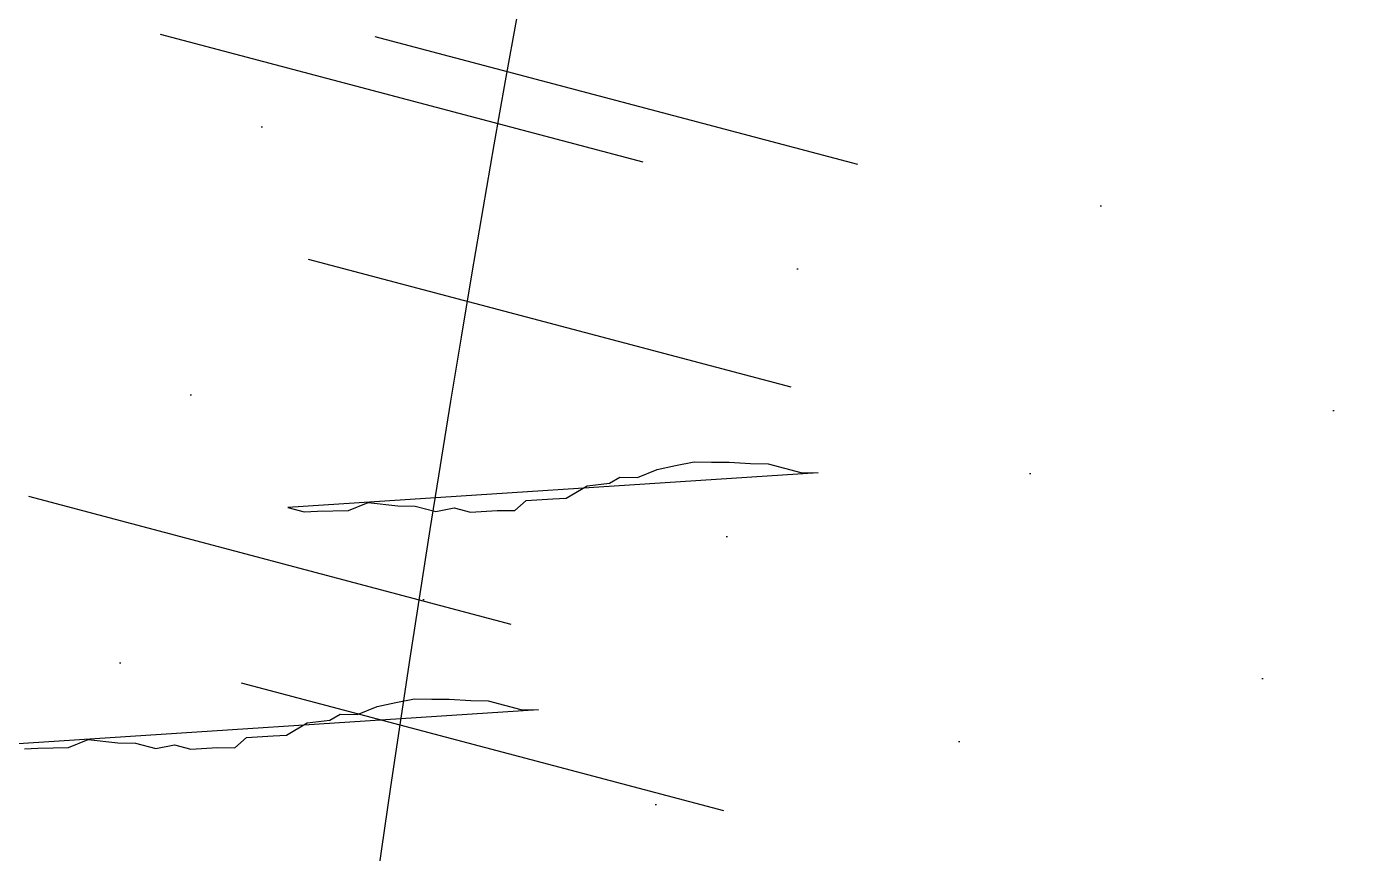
# Model space of a CAD drawing. Extents: x 3694 to 117786, y 20013 to 108631.
# Drawn here: x 68062.1 to 68115.7, y 31375 to 31408.4 of the extents above; entities that cross this region are included whole.
import ezdxf

# ---------------------------------------------------------------- set-up
doc = ezdxf.new("R2010")
doc.units = 0
doc.header["$LTSCALE"] = 1000
doc.header["$MEASUREMENT"] = 0
doc.layers.add('家具', color=253, linetype='Continuous')

msp = doc.modelspace()

# ---------------------------------------------------------------- hatches: boundary and pattern name
at = {"layer": '家具'}
h = msp.add_hatch(dxfattribs=at)
h.set_pattern_fill('DOTS', color=8, scale=335.2800000195158, angle=-90.00000000000001, style=0)
h.set_pattern_definition([(270, (40764.08671532675, 11180.6824591425), (-20.95500000121973, -10.47750000060987), [0, -20.95500000121974])])
edge = h.paths.add_edge_path()
edge.add_spline(control_points=[(67993.17130601307, 30063.84951568378), (67991.34729976697, 30072.90548772866), (67989.56389360114, 30081.93599415552), (67984.12860158642, 30110.3428720034), (67980.69472483601, 30129.63373148218), (67974.75185783027, 30168.03593625524), (67972.29639064423, 30187.07571482248), (67967.69976319902, 30231.64739473444), (67965.82422945027, 30257.25210496921), (67961.0655163649, 30334.95599051948), (67959.04041559706, 30388.06087082521), (67952.12837160786, 30468.76317831468), (67949.18609689569, 30495.81551102568), (67943.11001669956, 30536.43465744354), (67940.80715207456, 30549.98101314058), (67935.52471497824, 30577.05204848417), (67932.52101880833, 30590.63939118481), (67925.16168477658, 30620.11476976685), (67920.72670472765, 30635.83967396493), (67913.01951785905, 30661.96974665546), (67909.80977831264, 30672.52040506721), (67906.63405051868, 30682.9588792542)], knot_values=[0.007594318894714291, 0.007594318894714291, 0.007594318894714291, 0.007594318894714291, 1.009331685129112, 1.009331685129112, 3.166903830014817, 3.166903830014817, 5.324475974900523, 5.324475974900523, 8.146713981276132, 8.146713981276132, 13.78698518195698, 13.78698518195698, 16.6071207822974, 16.6071207822974, 18.01718858246761, 18.01718858246761, 19.42725638263783, 19.42725638263783, 21.11840045899928, 21.11840045899928, 22.2881602581128, 22.2881602581128, 22.2881602581128, 22.2881602581128], degree=3, periodic=0)
edge.add_ellipse((69823.20520367785, 31244.76312481855), major_axis=(1412.244489359905, 1412.244489359905), ratio=0.9999999999999756, start_angle=138.5571482696466, end_angle=151.3374367642258, ccw=False)
edge.add_ellipse((69823.20520367785, 30996.93237553356), major_axis=(1412.244489360068, 1412.244489360068), ratio=0.9999999999999439, start_angle=118.66256323573529, end_angle=131.4428517303521, ccw=False)
edge.add_spline(control_points=[(67906.63405051883, 31558.7366210983), (67909.80977831272, 31569.17509528516), (67913.01951785918, 31579.72575369704), (67920.72670472754, 31605.85582638693), (67925.16168477626, 31621.58073058437), (67932.52101880762, 31651.05610916474), (67935.5247149774, 31664.64345186436), (67940.80715207334, 31691.71448720526), (67943.11001669822, 31705.26084290102), (67949.18609689416, 31745.8799893153), (67952.12837160646, 31772.93232202387), (67957.21757989601, 31832.35191669973), (67959.05916314002, 31864.61623508209), (67960.7806535066, 31896.48947444001)], knot_values=[0.007594318904541566, 0.007594318904541566, 0.007594318904541566, 0.007594318904541566, 1.177354118008585, 1.177354118008585, 2.868498194319651, 2.868498194319651, 4.278565994361959, 4.278565994361959, 5.688633794404266, 5.688633794404266, 8.508769394488882, 8.508769394488882, 11.91787256770212, 11.91787256770212, 11.91787256770212, 11.91787256770212], degree=3, periodic=0)
edge.add_ellipse((67966.54662708388, 31918.91794971506), major_axis=(-16.37502602228008, 16.37502602228009), ratio=0.9999999999989829, start_angle=120.5824584676195, end_angle=134.1964765581108)
edge.add_ellipse((68102.11673564016, 32282.87509827258), major_axis=(-290.1065513935977, 290.1065513935977), ratio=0.9999999999997424, start_angle=115.6565121527844, end_angle=125.4570821537669)
edge.add_ellipse((67321.81956704888, 31759.47094117671), major_axis=(510.6161812650204, 510.6161812650204), ratio=0.9999999999999901, start_angle=303.72155082213794, end_angle=324.46981628872436, ccw=False)
edge.add_ellipse((63554.82278205649, 31287.66644064122), major_axis=(3173.04596129218, 3173.045961292181), ratio=0.9999999999999838, start_angle=308.3579750967318, end_angle=319.22467961810776, ccw=False)
edge.add_ellipse((67013.86668054656, 30385.31873806614), major_axis=(-756.0877006786052, 756.0877006786051), ratio=0.9999999999999577, start_angle=220.5222124239156, end_angle=246.006972568888, ccw=False)
edge.add_ellipse((68093.52339938162, 30275.82137925406), major_axis=(20.77520892349939, 20.77520892349939), ratio=0.9999999999994437, start_angle=72.68604845020673, end_angle=150.6503094815745)
edge.add_ellipse((68351.80341855716, 30519.22352963258), major_axis=(269.5263520561136, 269.5263520561136), ratio=0.999999999999944, start_angle=176.2513210352899, end_angle=213.9303447370953)
edge.add_ellipse((68627.26773682423, 30299.26537330362), major_axis=(-269.5447157714534, 269.5447157714534), ratio=0.9999999999369282, start_angle=68.84746514096271, end_angle=70.56356873906073)
edge.add_ellipse((68342.56719316445, 28632.01307470827), major_axis=(1063.437138938993, 1063.437138938993), ratio=0.9999999999999742, start_angle=47.25507740856621, end_angle=54.69471484846078)
edge.add_ellipse((68138.87996170636, 29903.69415927289), major_axis=(153.1024992138001, 153.1024992138001), ratio=0.999999999999836, start_angle=58.23515820015977, end_angle=87.29579081924169)
edge = h.paths.add_edge_path()
edge.add_ellipse((68052.88844100668, 29947.41788500371), major_axis=(-59.62128638761863, 59.62128638761862), ratio=0.9999999999998141, start_angle=82.2821369550777, end_angle=111.86652617885011, ccw=False)
edge.add_ellipse((68101.68021477605, 29975.41144806831), major_axis=(99.19644208313211, 99.19644208313213), ratio=0.9999999999991369, start_angle=154.3192162768455, end_angle=169.3067677877742, ccw=False)
edge.add_ellipse((68226.47823621808, 31486.22295734135), major_axis=(1116.038544759271, 1116.038544759271), ratio=0.9999999999999997, start_angle=215.621951062749, end_angle=236.6758831388183)
edge.add_spline(control_points=[(68545.89027253704, 29940.5645158249), (68546.08773774045, 29938.37796617065), (68546.94206275698, 29928.79117084452), (68547.52980799931, 29918.77873065825), (68548.3849402652, 29909.38010911614)], knot_values=[0, 0, 0, 0, 0.2418033642713523, 1.052830296575082, 1.052830296575082, 1.052830296575082, 1.052830296575082], degree=3, periodic=0)
edge.add_ellipse((68586.29717914024, 29912.68040541979), major_axis=(-26.9093832352702, 26.9093832352702), ratio=0.9999999999998275, start_angle=49.72715643993222, end_angle=121.2232294175103)
edge.add_ellipse((68256.11459530622, 33919.22290215734), major_axis=(2868.190797183533, 2868.190797183534), ratio=0.9999999999999962, start_angle=221.6595468781956, end_angle=229.5406882996503, ccw=False)
edge = h.paths.add_edge_path()
edge.add_ellipse((68052.888441007, 32294.27761534866), major_axis=(59.62128638766564, 59.62128638766564), ratio=0.9999999999990175, start_angle=68.13347382114472, end_angle=97.71786304491229, ccw=False)
edge.add_ellipse((68256.11459530552, 28322.47259819503), major_axis=(-2868.190797183693, 2868.190797183692), ratio=0.9999999999999932, start_angle=310.45589591338563, end_angle=318.3404531217898, ccw=False)
edge.add_ellipse((68586.47344781598, 32328.98011740485), major_axis=(26.90938323527564, 26.90938323527564), ratio=0.9999999999994248, start_angle=58.67635426560714, end_angle=130.0165302798734)
edge.add_spline(control_points=[(68548.56169085666, 32332.28594505669), (68548.22481866497, 32328.58941360211), (68547.95022921459, 32325.1536455779), (68547.7038035242, 32321.8914489943)], knot_values=[0, 0, 0, 0, 0.3189857557440551, 0.3189857557440551, 0.3189857557440551, 0.3189857557440551], degree=3, periodic=0)
edge.add_ellipse((68118.21578227196, 28776.02485497344), major_axis=(-2525.631590611831, 2525.631590611831), ratio=0.9999999999999998, start_angle=-51.90622692966927, end_angle=-42.87540757850999)
edge = h.paths.add_edge_path()
edge.add_ellipse((68266.77555686311, 31858.42556467946), major_axis=(221.1621733483963, 221.1621733483963), ratio=0.9999999999999897, start_angle=249.0680231566651, end_angle=320.14399999649186, ccw=False)
edge.add_ellipse((68176.0526174061, 31598.98349202645), major_axis=(-155.4479335070542, 155.4479335070542), ratio=0.9999999999999792, start_angle=155.1189317615319, end_angle=218.1718407517728, ccw=False)
edge.add_ellipse((68799.50410135617, 31223.88327477461), major_axis=(405.3237387993501, 405.3237387993501), ratio=0.9999999999999748, start_angle=117.8864253213261, end_angle=164.4737673660374)
edge.add_ellipse((68089.49146304338, 30642.74064312865), major_axis=(-258.8230775298278, 258.8230775298277), ratio=0.9999999999999376, start_angle=229.4937413140151, end_angle=279.8017349942226, ccw=False)
edge.add_ellipse((68363.9373212085, 30409.27637136088), major_axis=(196.0891473908082, 196.0891473908082), ratio=0.9999999999999702, start_angle=323.30762702541074, end_angle=385.9615153224139, ccw=False)
edge.add_ellipse((68278.00643308103, 29953.04518186034), major_axis=(-433.6778078787907, 433.6778078787907), ratio=0.9999999999999418, start_angle=250.1218219998787, end_angle=279.01887695371147, ccw=False)
edge.add_ellipse((53145.8361834547, 31069.66315242132), major_axis=(661.589091324149, 15696.88206603798), ratio=0.9999999999885858, start_angle=268.6990717985552, end_angle=269.2892955079027, ccw=False)
edge.add_spline(control_points=[(68823.65183946406, 30051.8699650491), (68816.62451582364, 30051.42830053878), (68809.4790720412, 30051.32810777053), (68801.97294331792, 30051.60857366901)], knot_values=[2.293510373809953, 2.293510373809953, 2.293510373809953, 2.293510373809953, 2.979732802934619, 2.979732802934619, 2.979732802934619, 2.979732802934619], degree=3, periodic=0)
edge.add_spline(control_points=[(68801.97294331792, 30051.60857366901), (68797.75377061323, 30051.76622271901), (68786.3987936899, 30052.49451056889), (68770.42352773299, 30054.55284512733), (68774.08400020216, 30068.29956441936), (68770.34477331667, 30072.07533706707), (68767.56815582901, 30073.65261047311)], knot_values=[2.979732802934619, 2.979732802934619, 2.979732802934619, 2.979732802934619, 3.36545639614831, 3.990521829336836, 4.278466320926378, 4.605763273049225, 4.605763273049225, 4.605763273049225, 4.605763273049225], degree=3, periodic=0)
edge.add_spline(control_points=[(68767.56815582901, 30073.65261047311), (68764.78177563919, 30075.23542963758), (68761.20242986886, 30076.38384296887), (68757.62308409836, 30077.53225630016)], knot_values=[4.605763273049225, 4.605763273049225, 4.605763273049225, 4.605763273049225, 4.934211014792284, 4.934211014792284, 4.934211014792284, 4.934211014792284], degree=3, periodic=0)
edge.add_ellipse((68342.56719316445, 28632.01307470827), major_axis=(-1063.437138939308, 1063.437138939308), ratio=0.9999999999997944, start_angle=-61.02050574382404, end_angle=-52.79563289692064)
edge.add_ellipse((68413.88788747674, 30391.82192873425), major_axis=(-212.5834902189288, 212.5834902189288), ratio=0.9999999999999741, start_angle=161.1869257535529, end_angle=194.3664498800093)
edge.add_ellipse((68413.7911312485, 30073.2020877572), major_axis=(217.1797520411024, 217.1797520411024), ratio=0.9999999999998141, start_angle=347.5897344300159, end_angle=388.9747829871104)
edge.add_ellipse((68061.75581113262, 30199.81622390002), major_axis=(-331.0872910150837, 331.0872910150837), ratio=0.9999999999998823, start_angle=246.1037334905093, end_angle=272.1536149690035)
edge.add_ellipse((68628.87509417078, 30184.46120224598), major_axis=(-308.6143108805753, 308.6143108805753), ratio=0.9999999999997624, start_angle=-10.26044805010823, end_angle=-2.053383844999684)
edge.add_spline(control_points=[(68331.51679934209, 30503.93519219982), (68322.56479512357, 30496.88594260838), (68300.12235216223, 30479.213656267), (68309.89879025151, 30542.45701083951), (68286.88542869082, 30577.51144565915), (68259.65949848667, 30637.111770902), (68292.25629106838, 30702.74252199698), (68273.01407192613, 30784.50807648071), (68257.07807241459, 30871.33872279631), (68197.39537978926, 30907.47544098791), (68188.7721764178, 30963.01912853596), (68155.91447311011, 30951.19898155632), (68154.42844893668, 30968.36456541008), (68153.74790353593, 30977.30063960881)], knot_values=[28.72622828787619, 28.72622828787619, 28.72622828787619, 28.72622828787619, 29.65137003608691, 31.04553471454428, 32.97090723718488, 34.80045963000916, 37.53798117998499, 40.13244696109814, 43.73799823656201, 46.29924793153518, 47.53881564063179, 48.20545028199999, 48.98405692497199, 48.98405692497199, 48.98405692497199, 48.98405692550385], degree=3, periodic=0)
edge.add_ellipse((74440.63653749638, 31139.04039679581), major_axis=(4446.972478263985, 4446.972478263985), ratio=0.999999999999985, start_angle=132.8462663510045, end_angle=136.4736958691292, ccw=False)
edge.add_spline(control_points=[(68156.11034534252, 31375.385451788), (68157.5124688914, 31389.27132057141), (68160.68932151947, 31413.77905041901), (68204.25728111825, 31444.79300328837), (68224.9855460781, 31513.37248252842), (68260.43519728706, 31577.01717165853), (68249.17362508782, 31648.50423554562), (68285.93254690096, 31671.1576760095), (68318.29201370077, 31758.0116609609), (68318.86281377642, 31736.7729673537)], knot_values=[0, 0, 0, 1.163513729807164e-12, 1.426783815582302, 2.507845637052222, 5.446644405802077, 8.794161911986935, 10.36550993041577, 12.19506232323765, 14.47634677036475, 14.47634677036475, 14.47634677036475, 14.47634677036475], degree=3, periodic=0)
edge.add_ellipse((67925.76321483008, 31991.15514804198), major_axis=(-331.0872910150355, 331.0872910150356), ratio=0.9999999999998563, start_angle=192.0923307984065, end_angle=216.8100269555189)
edge.add_ellipse((68240.59843833724, 32193.24123890271), major_axis=(217.1797520411322, 217.1797520411322), ratio=0.9999999999998619, start_angle=253.938977458923, end_angle=295.3240260160028)
edge.add_ellipse((68311.89925182756, 31882.70169806848), major_axis=(212.5834902189274, 212.5834902189273), ratio=0.9999999999959371, start_angle=358.5473105660088, end_angle=364.8552973097488)
edge.add_ellipse((68346.10422765338, 33494.59638260669), major_axis=(-983.7752406232428, 983.7752406232432), ratio=0.999999999999971, start_angle=141.5881560884107, end_angle=151.911972755275)
edge.add_spline(control_points=[(68750.82713153132, 32163.49652940117), (68756.3371627377, 32165.30407448088), (68761.8471939442, 32167.11161956034), (68764.4357771814, 32170.4949439754)], knot_values=[4.42752981046754, 4.42752981046754, 4.42752981046754, 4.42752981046754, 4.934211014792284, 4.934211014792284, 4.934211014792284, 4.934211014792284], degree=3, periodic=0)
edge.add_ellipse((68272.00710376579, 32290.21585168514), major_axis=(358.3427787361424, 358.3427787361424), ratio=0.9999999999999811, start_angle=262.1836328537145, end_angle=301.33517879624424, ccw=False)
h = msp.add_hatch(dxfattribs=at)
h.set_pattern_fill('DOTS', color=8, scale=178.8160000104085, angle=-75.17599740398259, style=0)
h.set_pattern_definition([(255.1759974039826, (50090.00582101152, 25839.52536087082), (-12.23371532700078, -2.542622527250572), [0, -11.17600000065051])])
edge = h.paths.add_edge_path(flags=17)
edge.add_ellipse((68104.69661093138, 31730.5862720257), major_axis=(-23.2595256188149, 23.25952561881491), ratio=0.9999999999995006, start_angle=182.6053717018704, end_angle=232.401629505053)
edge.add_ellipse((68220.58852455599, 31750.40894843867), major_axis=(-59.90464916673732, 59.90464916673732), ratio=0.999999999999917, start_angle=55.60080502563578, end_angle=99.34155031745141)
edge.add_ellipse((68171.18806315688, 31728.1731915085), major_axis=(32.94986328208128, 32.9498632820813), ratio=0.9999999999999374, start_angle=160.0975511503894, end_angle=225.0171412077601, ccw=False)
edge = h.paths.add_edge_path(flags=17)
edge.add_ellipse((68813.27046827627, 31455.31930618247), major_axis=(-481.3748926234358, 481.3748926234358), ratio=0.9999999999046252, start_angle=25.58827128036347, end_angle=26.3229234341066, ccw=False)
edge.add_ellipse((68226.00530405503, 31678.83935768641), major_axis=(-38.80003682655151, 38.80003682655151), ratio=0.9999999999997644, start_angle=42.14225917899872, end_angle=113.6366054776717)
edge.add_ellipse((68198.76211094367, 31607.61200829715), major_axis=(-15.12758440154722, 15.12758440154722), ratio=0.999999999999934, start_angle=-64.82177974184374, end_angle=72.18619439915814)
edge.add_ellipse((68255.4996252073, 31647.85884451019), major_axis=(64.19840911937943, 64.19840911937945), ratio=0.99999999999996, start_angle=118.71093839176609, end_angle=168.4324708368875, ccw=False)
edge = h.paths.add_edge_path()
edge.add_ellipse((68428.08402318068, 31627.52820378771), major_axis=(-242.0371122307884, 242.0371122307884), ratio=0.9999999999999809, start_angle=-26.28458598788899, end_angle=23.325782003064887, ccw=False)
edge.add_spline(control_points=[(68318.25348784305, 31951.72132663491), (68327.61424546104, 31956.05193391039), (68339.52725887917, 31961.56330218712), (68346.38875941632, 31953.92469721092), (68347.64764782303, 31951.94689663165)], knot_values=[0, 0, 0, 0, 1.42238482592121, 1.810204922351612, 1.810204922351612, 1.810204922351612, 1.810204922351612], degree=3, periodic=0)
edge.add_ellipse((68813.27046827812, 31455.31930617853), major_axis=(481.3748926409041, 481.3748926409041), ratio=0.9999999999984407, start_angle=88.1545052504284, end_angle=92.74736250690779)
edge.add_ellipse((68398.78230286801, 31620.82363233944), major_axis=(216.1019309945108, 216.1019309945108), ratio=0.9999999999999196, start_angle=62.01054673316467, end_angle=113.1092008771161)
edge.add_ellipse((68531.03278316776, 31518.73533964537), major_axis=(331.3486877331452, 331.3486877331451), ratio=0.9999999999999727, start_angle=107.5470283434021, end_angle=150.4325495170961)
edge.add_ellipse((69065.02436971612, 31231.7273463022), major_axis=(-706.3772336367387, 706.3772336367388), ratio=0.9999999999994917, start_angle=35.64912717595867, end_angle=38.25362112083004)
edge.add_spline(control_points=[(68072.97307850266, 31349.08077830693), (68069.33514741185, 31349.87267379847), (68058.98614802206, 31354.84629370453), (68059.18304850395, 31366.88940737906), (68059.31597378515, 31375.01957677745)], knot_values=[0, 0, 0, 0, 0.5819764206049407, 1.791185280154921, 1.791185280154921, 1.791185280154921, 1.791185280154921], degree=3, periodic=0)
edge.add_ellipse((68558.03242663211, 31501.17512075857), major_axis=(363.7535715408288, 363.7535715408288), ratio=0.9999999999999478, start_angle=105.5695560019162, end_angle=149.195776106293, ccw=False)
edge = h.paths.add_edge_path()
edge.add_spline(control_points=[(68101.15894353234, 31361.9529541644), (68095.61612454393, 31356.17340093858), (68087.91142952922, 31348.13963779084), (68076.08850714008, 31348.40261980698), (68072.97307850266, 31349.08077830693)], knot_values=[1.791185280154921, 1.791185280154921, 1.791185280154921, 1.791185280154921, 3.069002213139684, 3.567391534373676, 3.567391534373676, 3.567391534373676, 3.567391534373676], degree=3, periodic=0)
edge.add_ellipse((69065.02436971612, 31231.7273463022), major_axis=(706.3772336440238, 706.3772336440239), ratio=0.9999999999957851, start_angle=125.6491271758324, end_angle=128.2536211206995, ccw=False)
edge.add_ellipse((67849.0173122414, 31718.00717258939), major_axis=(-281.068601168357, 281.068601168357), ratio=0.9999999999999272, start_angle=170.4095807117935, end_angle=214.1077966651505)
edge.add_ellipse((67885.3671067694, 31878.80923216128), major_axis=(-300.7962628522041, 300.7962628522041), ratio=0.9999999999999591, start_angle=191.3182388031866, end_angle=229.6192563867477)
edge.add_ellipse((68813.27046827812, 31455.31930617853), major_axis=(-481.3748926401539, 481.3748926401538), ratio=0.999999999999959, start_angle=-1.8454947495781084, end_angle=2.7473625069126797, ccw=False)
edge.add_spline(control_points=[(68347.64764782303, 31951.94689663165), (68349.55812785056, 31948.94540064132), (68353.88548854685, 31937.43746565258), (68354.39302062761, 31927.13565539585), (68354.73351179154, 31920.22441668097)], knot_values=[1.810204922351612, 1.810204922351612, 1.810204922351612, 1.810204922351612, 2.398757922429805, 3.598446597238173, 3.598446597238173, 3.598446597238173, 3.598446597238173], degree=3, periodic=0)
edge.add_ellipse((67966.56515315712, 31900.89123256368), major_axis=(274.816708601411, 274.816708601411), ratio=0.9999999999999624, start_angle=273.027504617284, end_angle=317.85132788868634, ccw=False)
edge.add_ellipse((67951.52069883855, 31626.93712482748), major_axis=(-215.1838922608991, 215.1838922608991), ratio=0.9999999999999178, start_angle=164.4536931853833, end_angle=227.6435031763205, ccw=False)

# ---------------------------------------------------------------- linework, layer by layer
at = {"layer": '家具', "color": 8, "linetype": 'Continuous'}
for p, q in [((68067.49185673578, 31408.05476479217, 1.41431932393393e-09), (68086.95378849524, 31402.90397742802, 1.41431932393393e-09)), ((68067.49185673578, 31408.05476479217, 1.41431932393393e-09), (68086.95378849524, 31402.90397742802, 1.41431932393393e-09)), ((68067.49185673578, 31408.05476479217, 1.41431932393393e-09), (68086.95378849524, 31402.90397742802, 1.41431932393393e-09)), ((68067.49185673578, 31408.05476479217, 1.41431932393393e-09), (68086.95378849524, 31402.90397742802, 1.41431932393393e-09)), ((68076.14962552753, 31407.96965649513, 1.41431932393393e-09), (68095.61155728699, 31402.81886913117, 1.41431932393393e-09)), ((68076.14962552753, 31407.96965649513, 1.41431932393393e-09), (68095.61155728699, 31402.81886913117, 1.41431932393393e-09)), ((68076.14962552753, 31407.96965649513, 1.41431932393393e-09), (68095.61155728699, 31402.81886913117, 1.41431932393393e-09)), ((68076.14962552753, 31407.96965649513, 1.41431932393393e-09), (68095.61155728699, 31402.81886913117, 1.41431932393393e-09)), ((68092.93481697433, 31393.81623409573, 1.41431932393393e-09), (68073.47288521487, 31398.96702145988, 1.41431932393393e-09)), ((68092.93481697433, 31393.81623409573, 1.41431932393393e-09), (68073.47288521487, 31398.96702145988, 1.41431932393393e-09)), ((68092.93481697433, 31393.81623409573, 1.41431932393393e-09), (68073.47288521487, 31398.96702145988, 1.41431932393393e-09)), ((68092.93481697433, 31393.81623409573, 1.41431932393393e-09), (68073.47288521487, 31398.96702145988, 1.41431932393393e-09)), ((68086.73824502066, 31390.18317083693, 1.41431932393393e-09), (68087.52966115176, 31390.50366137072, 1.41431932393393e-09)), ((68086.73824502066, 31390.18317083693, 1.41431932393393e-09), (68087.52966115176, 31390.50366137072, 1.41431932393393e-09)), ((68086.73824502066, 31390.18317083693, 1.41431932393393e-09), (68087.52966115176, 31390.50366137072, 1.41431932393393e-09)), ((68086.73824502066, 31390.18317083693, 1.41431932393393e-09), (68087.52966115176, 31390.50366137072, 1.41431932393393e-09)), ((68087.52966115176, 31390.50366137072, 1.41431932393393e-09), (68088.27738583254, 31390.65906645972, 1.41431932393393e-09)), ((68087.52966115176, 31390.50366137072, 1.41431932393393e-09), (68088.27738583254, 31390.65906645972, 1.41431932393393e-09)), ((68087.52966115176, 31390.50366137072, 1.41431932393393e-09), (68088.27738583254, 31390.65906645972, 1.41431932393393e-09)), ((68087.52966115176, 31390.50366137072, 1.41431932393393e-09), (68088.27738583254, 31390.65906645972, 1.41431932393393e-09)), ((68088.27738583254, 31390.65906645972, 1.41431932393393e-09), (68089.02511051328, 31390.81447154856, 1.41431932393393e-09)), ((68088.27738583254, 31390.65906645972, 1.41431932393393e-09), (68089.02511051328, 31390.81447154856, 1.41431932393393e-09)), ((68088.27738583254, 31390.65906645972, 1.41431932393393e-09), (68089.02511051328, 31390.81447154856, 1.41431932393393e-09)), ((68088.27738583254, 31390.65906645972, 1.41431932393393e-09), (68089.02511051328, 31390.81447154856, 1.41431932393393e-09)), ((68089.02511051328, 31390.81447154856, 1.41431932393393e-09), (68089.72914374381, 31390.80479119226, 1.41431932393393e-09)), ((68089.02511051328, 31390.81447154856, 1.41431932393393e-09), (68089.72914374381, 31390.80479119226, 1.41431932393393e-09)), ((68089.02511051328, 31390.81447154856, 1.41431932393393e-09), (68089.72914374381, 31390.80479119226, 1.41431932393393e-09)), ((68089.02511051328, 31390.81447154856, 1.41431932393393e-09), (68089.72914374381, 31390.80479119226, 1.41431932393393e-09)), ((68089.72914374381, 31390.80479119226, 1.41431932393393e-09), (68090.4331769743, 31390.79511083615, 1.41431932393393e-09)), ((68089.72914374381, 31390.80479119226, 1.41431932393393e-09), (68090.4331769743, 31390.79511083615, 1.41431932393393e-09)), ((68089.72914374381, 31390.80479119226, 1.41431932393393e-09), (68090.4331769743, 31390.79511083615, 1.41431932393393e-09)), ((68089.72914374381, 31390.80479119226, 1.41431932393393e-09), (68090.4331769743, 31390.79511083615, 1.41431932393393e-09)), ((68090.4331769743, 31390.79511083615, 1.41431932393393e-09), (68091.30143132803, 31390.74196778082, 1.41431932393393e-09)), ((68090.4331769743, 31390.79511083615, 1.41431932393393e-09), (68091.30143132803, 31390.74196778082, 1.41431932393393e-09)), ((68090.4331769743, 31390.79511083615, 1.41431932393393e-09), (68091.30143132803, 31390.74196778082, 1.41431932393393e-09)), ((68090.4331769743, 31390.79511083615, 1.41431932393393e-09), (68091.30143132803, 31390.74196778082, 1.41431932393393e-09)), ((68091.30143132803, 31390.74196778082, 1.41431932393393e-09), (68092.00546455856, 31390.73228742453, 1.41431932393393e-09)), ((68091.30143132803, 31390.74196778082, 1.41431932393393e-09), (68092.00546455856, 31390.73228742453, 1.41431932393393e-09)), ((68091.30143132803, 31390.74196778082, 1.41431932393393e-09), (68092.00546455856, 31390.73228742453, 1.41431932393393e-09)), ((68091.30143132803, 31390.74196778082, 1.41431932393393e-09), (68092.00546455856, 31390.73228742453, 1.41431932393393e-09)), ((68092.00546455856, 31390.73228742453, 1.41431932393393e-09), (68092.6658063388, 31390.55752162328, 1.41431932393393e-09)), ((68092.00546455856, 31390.73228742453, 1.41431932393393e-09), (68092.6658063388, 31390.55752162328, 1.41431932393393e-09)), ((68092.00546455856, 31390.73228742453, 1.41431932393393e-09), (68092.6658063388, 31390.55752162328, 1.41431932393393e-09)), ((68092.00546455856, 31390.73228742453, 1.41431932393393e-09), (68092.6658063388, 31390.55752162328, 1.41431932393393e-09)), ((68092.6658063388, 31390.55752162328, 1.41431932393393e-09), (68093.32614811891, 31390.38275582204, 1.41431932393393e-09)), ((68092.6658063388, 31390.55752162328, 1.41431932393393e-09), (68093.32614811891, 31390.38275582204, 1.41431932393393e-09)), ((68092.6658063388, 31390.55752162328, 1.41431932393393e-09), (68093.32614811891, 31390.38275582204, 1.41431932393393e-09)), ((68092.6658063388, 31390.55752162328, 1.41431932393393e-09), (68093.32614811891, 31390.38275582204, 1.41431932393393e-09)), ((68094.0301813494, 31390.37307546593, 1.41431932393393e-09), (68072.63931277144, 31388.9693470702, 1.41431932393393e-09)), ((68094.0301813494, 31390.37307546593, 1.41431932393393e-09), (68072.63931277144, 31388.9693470702, 1.41431932393393e-09)), ((68094.0301813494, 31390.37307546593, 1.41431932393393e-09), (68072.63931277144, 31388.9693470702, 1.41431932393393e-09)), ((68094.0301813494, 31390.37307546593, 1.41431932393393e-09), (68072.63931277144, 31388.9693470702, 1.41431932393393e-09)), ((68084.70384787366, 31389.83834956504, 1.41431932393393e-09), (68085.61665799949, 31389.95006320349, 1.41431932393393e-09)), ((68084.70384787366, 31389.83834956504, 1.41431932393393e-09), (68085.61665799949, 31389.95006320349, 1.41431932393393e-09)), ((68084.70384787366, 31389.83834956504, 1.41431932393393e-09), (68085.61665799949, 31389.95006320349, 1.41431932393393e-09)), ((68084.70384787366, 31389.83834956504, 1.41431932393393e-09), (68085.61665799949, 31389.95006320349, 1.41431932393393e-09)), ((68085.61665799949, 31389.95006320349, 1.41431932393393e-09), (68086.03421179013, 31390.19285119303, 1.41431932393393e-09)), ((68085.61665799949, 31389.95006320349, 1.41431932393393e-09), (68086.03421179013, 31390.19285119303, 1.41431932393393e-09)), ((68085.61665799949, 31389.95006320349, 1.41431932393393e-09), (68086.03421179013, 31390.19285119303, 1.41431932393393e-09)), ((68085.61665799949, 31389.95006320349, 1.41431932393393e-09), (68086.03421179013, 31390.19285119303, 1.41431932393393e-09)), ((68086.03421179013, 31390.19285119303, 1.41431932393393e-09), (68086.73824502066, 31390.18317083693, 1.41431932393393e-09)), ((68086.03421179013, 31390.19285119303, 1.41431932393393e-09), (68086.73824502066, 31390.18317083693, 1.41431932393393e-09)), ((68086.03421179013, 31390.19285119303, 1.41431932393393e-09), (68086.73824502066, 31390.18317083693, 1.41431932393393e-09)), ((68086.03421179013, 31390.19285119303, 1.41431932393393e-09), (68086.73824502066, 31390.18317083693, 1.41431932393393e-09)), ((68093.32614811891, 31390.38275582204, 1.41431932393393e-09), (68094.0301813494, 31390.37307546593, 1.41431932393393e-09)), ((68093.32614811891, 31390.38275582204, 1.41431932393393e-09), (68094.0301813494, 31390.37307546593, 1.41431932393393e-09)), ((68093.32614811891, 31390.38275582204, 1.41431932393393e-09), (68094.0301813494, 31390.37307546593, 1.41431932393393e-09)), ((68093.32614811891, 31390.38275582204, 1.41431932393393e-09), (68094.0301813494, 31390.37307546593, 1.41431932393393e-09)), ((68081.65013703416, 31384.25661844023, 1.41431932393393e-09), (68062.18820527468, 31389.40740580438, 1.41431932393393e-09)), ((68081.65013703416, 31384.25661844023, 1.41431932393393e-09), (68062.18820527468, 31389.40740580438, 1.41431932393393e-09)), ((68081.65013703416, 31384.25661844023, 1.41431932393393e-09), (68062.18820527468, 31389.40740580438, 1.41431932393393e-09)), ((68081.65013703416, 31384.25661844023, 1.41431932393393e-09), (68062.18820527468, 31389.40740580438, 1.41431932393393e-09)), ((68083.32979250686, 31389.3187624919, 1.41431932393393e-09), (68083.86874029221, 31389.35277358614, 1.41431932393393e-09)), ((68083.32979250686, 31389.3187624919, 1.41431932393393e-09), (68083.86874029221, 31389.35277358614, 1.41431932393393e-09)), ((68083.32979250686, 31389.3187624919, 1.41431932393393e-09), (68083.86874029221, 31389.35277358614, 1.41431932393393e-09)), ((68083.32979250686, 31389.3187624919, 1.41431932393393e-09), (68083.86874029221, 31389.35277358614, 1.41431932393393e-09)), ((68083.86874029221, 31389.35277358614, 1.41431932393393e-09), (68084.70384787366, 31389.83834956504, 1.41431932393393e-09)), ((68083.86874029221, 31389.35277358614, 1.41431932393393e-09), (68084.70384787366, 31389.83834956504, 1.41431932393393e-09)), ((68083.86874029221, 31389.35277358614, 1.41431932393393e-09), (68084.70384787366, 31389.83834956504, 1.41431932393393e-09)), ((68083.86874029221, 31389.35277358614, 1.41431932393393e-09), (68084.70384787366, 31389.83834956504, 1.41431932393393e-09)), ((68072.63931277144, 31388.9693470702, 1.41431932393393e-09), (68073.29965455155, 31388.79458126893, 1.41431932393393e-09)), ((68072.63931277144, 31388.9693470702, 1.41431932393393e-09), (68073.29965455155, 31388.79458126893, 1.41431932393393e-09)), ((68072.63931277144, 31388.9693470702, 1.41431932393393e-09), (68073.29965455155, 31388.79458126893, 1.41431932393393e-09)), ((68072.63931277144, 31388.9693470702, 1.41431932393393e-09), (68073.29965455155, 31388.79458126893, 1.41431932393393e-09)), ((68073.29965455155, 31388.79458126893, 1.41431932393393e-09), (68073.83860233703, 31388.82859236298, 1.41431932393393e-09)), ((68073.29965455155, 31388.79458126893, 1.41431932393393e-09), (68073.83860233703, 31388.82859236298, 1.41431932393393e-09)), ((68073.29965455155, 31388.79458126893, 1.41431932393393e-09), (68073.83860233703, 31388.82859236298, 1.41431932393393e-09)), ((68073.29965455155, 31388.79458126893, 1.41431932393393e-09), (68073.83860233703, 31388.82859236298, 1.41431932393393e-09)), ((68073.83860233703, 31388.82859236298, 1.41431932393393e-09), (68075.08158335299, 31388.85292310096, 1.41431932393393e-09)), ((68073.83860233703, 31388.82859236298, 1.41431932393393e-09), (68075.08158335299, 31388.85292310096, 1.41431932393393e-09)), ((68073.83860233703, 31388.82859236298, 1.41431932393393e-09), (68075.08158335299, 31388.85292310096, 1.41431932393393e-09)), ((68073.83860233703, 31388.82859236298, 1.41431932393393e-09), (68075.08158335299, 31388.85292310096, 1.41431932393393e-09)), ((68075.08158335299, 31388.85292310096, 1.41431932393393e-09), (68075.8729994841, 31389.17341363491, 1.41431932393393e-09)), ((68075.08158335299, 31388.85292310096, 1.41431932393393e-09), (68075.8729994841, 31389.17341363491, 1.41431932393393e-09)), ((68075.08158335299, 31388.85292310096, 1.41431932393393e-09), (68075.8729994841, 31389.17341363491, 1.41431932393393e-09)), ((68075.08158335299, 31388.85292310096, 1.41431932393393e-09), (68075.8729994841, 31389.17341363491, 1.41431932393393e-09)), ((68075.8729994841, 31389.17341363491, 1.41431932393393e-09), (68077.07142472792, 31389.03288767887, 1.41431932393393e-09)), ((68075.8729994841, 31389.17341363491, 1.41431932393393e-09), (68077.07142472792, 31389.03288767887, 1.41431932393393e-09)), ((68075.8729994841, 31389.17341363491, 1.41431932393393e-09), (68077.07142472792, 31389.03288767887, 1.41431932393393e-09)), ((68075.8729994841, 31389.17341363491, 1.41431932393393e-09), (68077.07142472792, 31389.03288767887, 1.41431932393393e-09)), ((68077.07142472792, 31389.03288767887, 1.41431932393393e-09), (68077.77545795841, 31389.02320732277, 1.41431932393393e-09)), ((68077.07142472792, 31389.03288767887, 1.41431932393393e-09), (68077.77545795841, 31389.02320732277, 1.41431932393393e-09)), ((68077.07142472792, 31389.03288767887, 1.41431932393393e-09), (68077.77545795841, 31389.02320732277, 1.41431932393393e-09)), ((68077.07142472792, 31389.03288767887, 1.41431932393393e-09), (68077.77545795841, 31389.02320732277, 1.41431932393393e-09)), ((68077.77545795841, 31389.02320732277, 1.41431932393393e-09), (68078.60088518373, 31388.80475007117, 1.41431932393393e-09)), ((68077.77545795841, 31389.02320732277, 1.41431932393393e-09), (68078.60088518373, 31388.80475007117, 1.41431932393393e-09)), ((68077.77545795841, 31389.02320732277, 1.41431932393393e-09), (68078.60088518373, 31388.80475007117, 1.41431932393393e-09)), ((68077.77545795841, 31389.02320732277, 1.41431932393393e-09), (68078.60088518373, 31388.80475007117, 1.41431932393393e-09)), ((68078.60088518373, 31388.80475007117, 1.41431932393393e-09), (68079.34838111344, 31388.95929083832, 1.41431932393393e-09)), ((68078.60088518373, 31388.80475007117, 1.41431932393393e-09), (68079.34838111344, 31388.95929083832, 1.41431932393393e-09)), ((68078.60088518373, 31388.80475007117, 1.41431932393393e-09), (68079.34838111344, 31388.95929083832, 1.41431932393393e-09)), ((68078.60088518373, 31388.80475007117, 1.41431932393393e-09), (68079.34838111344, 31388.95929083832, 1.41431932393393e-09)), ((68079.34838111344, 31388.95929083832, 1.41431932393393e-09), (68080.00872289354, 31388.78452503708, 1.41431932393393e-09)), ((68079.34838111344, 31388.95929083832, 1.41431932393393e-09), (68080.00872289354, 31388.78452503708, 1.41431932393393e-09)), ((68079.34838111344, 31388.95929083832, 1.41431932393393e-09), (68080.00872289354, 31388.78452503708, 1.41431932393393e-09)), ((68079.34838111344, 31388.95929083832, 1.41431932393393e-09), (68080.00872289354, 31388.78452503708, 1.41431932393393e-09)), ((68080.00872289354, 31388.78452503708, 1.41431932393393e-09), (68081.0866184645, 31388.85254722541, 1.41431932393393e-09)), ((68080.00872289354, 31388.78452503708, 1.41431932393393e-09), (68081.0866184645, 31388.85254722541, 1.41431932393393e-09)), ((68080.00872289354, 31388.78452503708, 1.41431932393393e-09), (68081.0866184645, 31388.85254722541, 1.41431932393393e-09)), ((68080.00872289354, 31388.78452503708, 1.41431932393393e-09), (68081.0866184645, 31388.85254722541, 1.41431932393393e-09)), ((68081.0866184645, 31388.85254722541, 1.41431932393393e-09), (68081.79065169499, 31388.84286686908, 1.41431932393393e-09)), ((68081.0866184645, 31388.85254722541, 1.41431932393393e-09), (68081.79065169499, 31388.84286686908, 1.41431932393393e-09)), ((68081.0866184645, 31388.85254722541, 1.41431932393393e-09), (68081.79065169499, 31388.84286686908, 1.41431932393393e-09)), ((68081.0866184645, 31388.85254722541, 1.41431932393393e-09), (68081.79065169499, 31388.84286686908, 1.41431932393393e-09)), ((68081.79065169499, 31388.84286686908, 1.41431932393393e-09), (68082.2518969359, 31389.25074030379, 1.41431932393393e-09)), ((68081.79065169499, 31388.84286686908, 1.41431932393393e-09), (68082.2518969359, 31389.25074030379, 1.41431932393393e-09)), ((68081.79065169499, 31388.84286686908, 1.41431932393393e-09), (68082.2518969359, 31389.25074030379, 1.41431932393393e-09)), ((68081.79065169499, 31388.84286686908, 1.41431932393393e-09), (68082.2518969359, 31389.25074030379, 1.41431932393393e-09)), ((68082.2518969359, 31389.25074030379, 1.41431932393393e-09), (68083.32979250686, 31389.3187624919, 1.41431932393393e-09)), ((68082.2518969359, 31389.25074030379, 1.41431932393393e-09), (68083.32979250686, 31389.3187624919, 1.41431932393393e-09)), ((68082.2518969359, 31389.25074030379, 1.41431932393393e-09), (68083.32979250686, 31389.3187624919, 1.41431932393393e-09)), ((68082.2518969359, 31389.25074030379, 1.41431932393393e-09), (68083.32979250686, 31389.3187624919, 1.41431932393393e-09)), ((68090.22800219283, 31376.74062929008, 1.41431932393393e-09), (68070.7660704335, 31381.89141665404, 1.41431932393393e-09)), ((68090.22800219283, 31376.74062929008, 1.41431932393393e-09), (68070.7660704335, 31381.89141665404, 1.41431932393393e-09)), ((68090.22800219283, 31376.74062929008, 1.41431932393393e-09), (68070.7660704335, 31381.89141665404, 1.41431932393393e-09)), ((68090.22800219283, 31376.74062929008, 1.41431932393393e-09), (68070.7660704335, 31381.89141665404, 1.41431932393393e-09)), ((68082.74550140923, 31380.8134598104, 1.41431932393393e-09), (68061.35463283134, 31379.40973141468, 1.41431932393393e-09)), ((68082.74550140923, 31380.8134598104, 1.41431932393393e-09), (68061.35463283134, 31379.40973141468, 1.41431932393393e-09)), ((68082.74550140923, 31380.8134598104, 1.41431932393393e-09), (68061.35463283134, 31379.40973141468, 1.41431932393393e-09)), ((68082.74550140923, 31380.8134598104, 1.41431932393393e-09), (68061.35463283134, 31379.40973141468, 1.41431932393393e-09)), ((68075.45356508048, 31380.62355518144, 1.41431932393393e-09), (68076.2449812116, 31380.94404571519, 1.41431932393393e-09)), ((68075.45356508048, 31380.62355518144, 1.41431932393393e-09), (68076.2449812116, 31380.94404571519, 1.41431932393393e-09)), ((68075.45356508048, 31380.62355518144, 1.41431932393393e-09), (68076.2449812116, 31380.94404571519, 1.41431932393393e-09)), ((68075.45356508048, 31380.62355518144, 1.41431932393393e-09), (68076.2449812116, 31380.94404571519, 1.41431932393393e-09)), ((68076.2449812116, 31380.94404571519, 1.41431932393393e-09), (68076.99270589233, 31381.09945080422, 1.41431932393393e-09)), ((68076.2449812116, 31380.94404571519, 1.41431932393393e-09), (68076.99270589233, 31381.09945080422, 1.41431932393393e-09)), ((68076.2449812116, 31380.94404571519, 1.41431932393393e-09), (68076.99270589233, 31381.09945080422, 1.41431932393393e-09)), ((68076.2449812116, 31380.94404571519, 1.41431932393393e-09), (68076.99270589233, 31381.09945080422, 1.41431932393393e-09)), ((68076.99270589233, 31381.09945080422, 1.41431932393393e-09), (68077.74043057318, 31381.25485589306, 1.41431932393393e-09)), ((68076.99270589233, 31381.09945080422, 1.41431932393393e-09), (68077.74043057318, 31381.25485589306, 1.41431932393393e-09)), ((68076.99270589233, 31381.09945080422, 1.41431932393393e-09), (68077.74043057318, 31381.25485589306, 1.41431932393393e-09)), ((68076.99270589233, 31381.09945080422, 1.41431932393393e-09), (68077.74043057318, 31381.25485589306, 1.41431932393393e-09)), ((68077.74043057318, 31381.25485589306, 1.41431932393393e-09), (68078.4444638037, 31381.24517553696, 1.41431932393393e-09)), ((68077.74043057318, 31381.25485589306, 1.41431932393393e-09), (68078.4444638037, 31381.24517553696, 1.41431932393393e-09)), ((68077.74043057318, 31381.25485589306, 1.41431932393393e-09), (68078.4444638037, 31381.24517553696, 1.41431932393393e-09)), ((68077.74043057318, 31381.25485589306, 1.41431932393393e-09), (68078.4444638037, 31381.24517553696, 1.41431932393393e-09)), ((68078.4444638037, 31381.24517553696, 1.41431932393393e-09), (68079.14849703418, 31381.23549518066, 1.41431932393393e-09)), ((68078.4444638037, 31381.24517553696, 1.41431932393393e-09), (68079.14849703418, 31381.23549518066, 1.41431932393393e-09)), ((68078.4444638037, 31381.24517553696, 1.41431932393393e-09), (68079.14849703418, 31381.23549518066, 1.41431932393393e-09)), ((68078.4444638037, 31381.24517553696, 1.41431932393393e-09), (68079.14849703418, 31381.23549518066, 1.41431932393393e-09)), ((68079.14849703418, 31381.23549518066, 1.41431932393393e-09), (68080.01675138797, 31381.1823521253, 1.41431932393393e-09)), ((68079.14849703418, 31381.23549518066, 1.41431932393393e-09), (68080.01675138797, 31381.1823521253, 1.41431932393393e-09)), ((68079.14849703418, 31381.23549518066, 1.41431932393393e-09), (68080.01675138797, 31381.1823521253, 1.41431932393393e-09)), ((68079.14849703418, 31381.23549518066, 1.41431932393393e-09), (68080.01675138797, 31381.1823521253, 1.41431932393393e-09)), ((68080.01675138797, 31381.1823521253, 1.41431932393393e-09), (68080.72078461846, 31381.172671769, 1.41431932393393e-09)), ((68080.01675138797, 31381.1823521253, 1.41431932393393e-09), (68080.72078461846, 31381.172671769, 1.41431932393393e-09)), ((68080.01675138797, 31381.1823521253, 1.41431932393393e-09), (68080.72078461846, 31381.172671769, 1.41431932393393e-09)), ((68080.01675138797, 31381.1823521253, 1.41431932393393e-09), (68080.72078461846, 31381.172671769, 1.41431932393393e-09)), ((68080.72078461846, 31381.172671769, 1.41431932393393e-09), (68081.38112639857, 31380.99790596775, 1.41431932393393e-09)), ((68080.72078461846, 31381.172671769, 1.41431932393393e-09), (68081.38112639857, 31380.99790596775, 1.41431932393393e-09)), ((68080.72078461846, 31381.172671769, 1.41431932393393e-09), (68081.38112639857, 31380.99790596775, 1.41431932393393e-09)), ((68080.72078461846, 31381.172671769, 1.41431932393393e-09), (68081.38112639857, 31380.99790596775, 1.41431932393393e-09)), ((68081.38112639857, 31380.99790596775, 1.41431932393393e-09), (68082.0414681788, 31380.82314016654, 1.41431932393393e-09)), ((68081.38112639857, 31380.99790596775, 1.41431932393393e-09), (68082.0414681788, 31380.82314016654, 1.41431932393393e-09)), ((68081.38112639857, 31380.99790596775, 1.41431932393393e-09), (68082.0414681788, 31380.82314016654, 1.41431932393393e-09)), ((68081.38112639857, 31380.99790596775, 1.41431932393393e-09), (68082.0414681788, 31380.82314016654, 1.41431932393393e-09)), ((68082.0414681788, 31380.82314016654, 1.41431932393393e-09), (68082.74550140923, 31380.8134598104, 1.41431932393393e-09)), ((68082.0414681788, 31380.82314016654, 1.41431932393393e-09), (68082.74550140923, 31380.8134598104, 1.41431932393393e-09)), ((68082.0414681788, 31380.82314016654, 1.41431932393393e-09), (68082.74550140923, 31380.8134598104, 1.41431932393393e-09)), ((68082.0414681788, 31380.82314016654, 1.41431932393393e-09), (68082.74550140923, 31380.8134598104, 1.41431932393393e-09)), ((68072.58406035212, 31379.79315793062, 1.41431932393393e-09), (68073.41916793349, 31380.27873390951, 1.41431932393393e-09)), ((68072.58406035212, 31379.79315793062, 1.41431932393393e-09), (68073.41916793349, 31380.27873390951, 1.41431932393393e-09)), ((68072.58406035212, 31379.79315793062, 1.41431932393393e-09), (68073.41916793349, 31380.27873390951, 1.41431932393393e-09)), ((68072.58406035212, 31379.79315793062, 1.41431932393393e-09), (68073.41916793349, 31380.27873390951, 1.41431932393393e-09)), ((68073.41916793349, 31380.27873390951, 1.41431932393393e-09), (68074.33197805926, 31380.390447548, 1.41431932393393e-09)), ((68073.41916793349, 31380.27873390951, 1.41431932393393e-09), (68074.33197805926, 31380.390447548, 1.41431932393393e-09)), ((68073.41916793349, 31380.27873390951, 1.41431932393393e-09), (68074.33197805926, 31380.390447548, 1.41431932393393e-09)), ((68073.41916793349, 31380.27873390951, 1.41431932393393e-09), (68074.33197805926, 31380.390447548, 1.41431932393393e-09)), ((68074.33197805926, 31380.390447548, 1.41431932393393e-09), (68074.74953184999, 31380.63323553754, 1.41431932393393e-09)), ((68074.33197805926, 31380.390447548, 1.41431932393393e-09), (68074.74953184999, 31380.63323553754, 1.41431932393393e-09)), ((68074.33197805926, 31380.390447548, 1.41431932393393e-09), (68074.74953184999, 31380.63323553754, 1.41431932393393e-09)), ((68074.33197805926, 31380.390447548, 1.41431932393393e-09), (68074.74953184999, 31380.63323553754, 1.41431932393393e-09)), ((68074.74953184999, 31380.63323553754, 1.41431932393393e-09), (68075.45356508048, 31380.62355518144, 1.41431932393393e-09)), ((68074.74953184999, 31380.63323553754, 1.41431932393393e-09), (68075.45356508048, 31380.62355518144, 1.41431932393393e-09)), ((68074.74953184999, 31380.63323553754, 1.41431932393393e-09), (68075.45356508048, 31380.62355518144, 1.41431932393393e-09)), ((68074.74953184999, 31380.63323553754, 1.41431932393393e-09), (68075.45356508048, 31380.62355518144, 1.41431932393393e-09)), ((68070.50597175476, 31379.28325121358, 1.41431932393393e-09), (68070.9672169958, 31379.69112464827, 1.41431932393393e-09)), ((68070.50597175476, 31379.28325121358, 1.41431932393393e-09), (68070.9672169958, 31379.69112464827, 1.41431932393393e-09)), ((68070.50597175476, 31379.28325121358, 1.41431932393393e-09), (68070.9672169958, 31379.69112464827, 1.41431932393393e-09)), ((68070.50597175476, 31379.28325121358, 1.41431932393393e-09), (68070.9672169958, 31379.69112464827, 1.41431932393393e-09)), ((68070.9672169958, 31379.69112464827, 1.41431932393393e-09), (68072.04511256664, 31379.75914683637, 1.41431932393393e-09)), ((68070.9672169958, 31379.69112464827, 1.41431932393393e-09), (68072.04511256664, 31379.75914683637, 1.41431932393393e-09)), ((68070.9672169958, 31379.69112464827, 1.41431932393393e-09), (68072.04511256664, 31379.75914683637, 1.41431932393393e-09)), ((68070.9672169958, 31379.69112464827, 1.41431932393393e-09), (68072.04511256664, 31379.75914683637, 1.41431932393393e-09)), ((68072.04511256664, 31379.75914683637, 1.41431932393393e-09), (68072.58406035212, 31379.79315793062, 1.41431932393393e-09)), ((68072.04511256664, 31379.75914683637, 1.41431932393393e-09), (68072.58406035212, 31379.79315793062, 1.41431932393393e-09)), ((68072.04511256664, 31379.75914683637, 1.41431932393393e-09), (68072.58406035212, 31379.79315793062, 1.41431932393393e-09)), ((68072.04511256664, 31379.75914683637, 1.41431932393393e-09), (68072.58406035212, 31379.79315793062, 1.41431932393393e-09)), ((68062.01497461145, 31379.23496561343, 1.41431932393393e-09), (68062.55392239692, 31379.26897670749, 1.41431932393393e-09)), ((68062.01497461145, 31379.23496561343, 1.41431932393393e-09), (68062.55392239692, 31379.26897670749, 1.41431932393393e-09)), ((68062.01497461145, 31379.23496561343, 1.41431932393393e-09), (68062.55392239692, 31379.26897670749, 1.41431932393393e-09)), ((68062.01497461145, 31379.23496561343, 1.41431932393393e-09), (68062.55392239692, 31379.26897670749, 1.41431932393393e-09)), ((68062.55392239692, 31379.26897670749, 1.41431932393393e-09), (68063.79690341276, 31379.29330744543, 1.41431932393393e-09)), ((68062.55392239692, 31379.26897670749, 1.41431932393393e-09), (68063.79690341276, 31379.29330744543, 1.41431932393393e-09)), ((68062.55392239692, 31379.26897670749, 1.41431932393393e-09), (68063.79690341276, 31379.29330744543, 1.41431932393393e-09)), ((68062.55392239692, 31379.26897670749, 1.41431932393393e-09), (68063.79690341276, 31379.29330744543, 1.41431932393393e-09)), ((68063.79690341276, 31379.29330744543, 1.41431932393393e-09), (68064.5883195439, 31379.61379797941, 1.41431932393393e-09)), ((68063.79690341276, 31379.29330744543, 1.41431932393393e-09), (68064.5883195439, 31379.61379797941, 1.41431932393393e-09)), ((68063.79690341276, 31379.29330744543, 1.41431932393393e-09), (68064.5883195439, 31379.61379797941, 1.41431932393393e-09)), ((68063.79690341276, 31379.29330744543, 1.41431932393393e-09), (68064.5883195439, 31379.61379797941, 1.41431932393393e-09)), ((68064.5883195439, 31379.61379797941, 1.41431932393393e-09), (68065.78674478782, 31379.47327202335, 1.41431932393393e-09)), ((68064.5883195439, 31379.61379797941, 1.41431932393393e-09), (68065.78674478782, 31379.47327202335, 1.41431932393393e-09)), ((68064.5883195439, 31379.61379797941, 1.41431932393393e-09), (68065.78674478782, 31379.47327202335, 1.41431932393393e-09)), ((68064.5883195439, 31379.61379797941, 1.41431932393393e-09), (68065.78674478782, 31379.47327202335, 1.41431932393393e-09)), ((68065.78674478782, 31379.47327202335, 1.41431932393393e-09), (68066.49077801831, 31379.46359166724, 1.41431932393393e-09)), ((68065.78674478782, 31379.47327202335, 1.41431932393393e-09), (68066.49077801831, 31379.46359166724, 1.41431932393393e-09)), ((68065.78674478782, 31379.47327202335, 1.41431932393393e-09), (68066.49077801831, 31379.46359166724, 1.41431932393393e-09)), ((68065.78674478782, 31379.47327202335, 1.41431932393393e-09), (68066.49077801831, 31379.46359166724, 1.41431932393393e-09)), ((68066.49077801831, 31379.46359166724, 1.41431932393393e-09), (68067.3162052435, 31379.24513441565, 1.41431932393393e-09)), ((68066.49077801831, 31379.46359166724, 1.41431932393393e-09), (68067.3162052435, 31379.24513441565, 1.41431932393393e-09)), ((68066.49077801831, 31379.46359166724, 1.41431932393393e-09), (68067.3162052435, 31379.24513441565, 1.41431932393393e-09)), ((68066.49077801831, 31379.46359166724, 1.41431932393393e-09), (68067.3162052435, 31379.24513441565, 1.41431932393393e-09)), ((68067.3162052435, 31379.24513441565, 1.41431932393393e-09), (68068.0637011732, 31379.39967518283, 1.41431932393393e-09)), ((68067.3162052435, 31379.24513441565, 1.41431932393393e-09), (68068.0637011732, 31379.39967518283, 1.41431932393393e-09)), ((68067.3162052435, 31379.24513441565, 1.41431932393393e-09), (68068.0637011732, 31379.39967518283, 1.41431932393393e-09)), ((68067.3162052435, 31379.24513441565, 1.41431932393393e-09), (68068.0637011732, 31379.39967518283, 1.41431932393393e-09)), ((68068.0637011732, 31379.39967518283, 1.41431932393393e-09), (68068.72404295344, 31379.22490938158, 1.41431932393393e-09)), ((68068.0637011732, 31379.39967518283, 1.41431932393393e-09), (68068.72404295344, 31379.22490938158, 1.41431932393393e-09)), ((68068.0637011732, 31379.39967518283, 1.41431932393393e-09), (68068.72404295344, 31379.22490938158, 1.41431932393393e-09)), ((68068.0637011732, 31379.39967518283, 1.41431932393393e-09), (68068.72404295344, 31379.22490938158, 1.41431932393393e-09)), ((68068.72404295344, 31379.22490938158, 1.41431932393393e-09), (68069.80193852427, 31379.29293156988, 1.41431932393393e-09)), ((68068.72404295344, 31379.22490938158, 1.41431932393393e-09), (68069.80193852427, 31379.29293156988, 1.41431932393393e-09)), ((68068.72404295344, 31379.22490938158, 1.41431932393393e-09), (68069.80193852427, 31379.29293156988, 1.41431932393393e-09)), ((68068.72404295344, 31379.22490938158, 1.41431932393393e-09), (68069.80193852427, 31379.29293156988, 1.41431932393393e-09)), ((68069.80193852427, 31379.29293156988, 1.41431932393393e-09), (68070.50597175476, 31379.28325121358, 1.41431932393393e-09)), ((68069.80193852427, 31379.29293156988, 1.41431932393393e-09), (68070.50597175476, 31379.28325121358, 1.41431932393393e-09)), ((68069.80193852427, 31379.29293156988, 1.41431932393393e-09), (68070.50597175476, 31379.28325121358, 1.41431932393393e-09)), ((68069.80193852427, 31379.29293156988, 1.41431932393393e-09), (68070.50597175476, 31379.28325121358, 1.41431932393393e-09))]:
    msp.add_line(p, q, dxfattribs=at)
at = {"layer": '家具'}
for centre, radius, start, end in [((68558.03242663211, 31501.17512075863, 1.41431932393393e-09), 514.4252342346574, 150.5695560016069, 194.1957761055739), ((69065.02436971606, 31231.72734630229, 1.41431932393393e-09), 998.9682639612107, 154.0144801379478, 173.253621121268), ((67951.52069883855, 31626.93712482754, 1.41431932393393e-09), 304.315978839591, 299.4536931862833, 2.643503176228728)]:
    msp.add_arc(centre, radius, start, end, dxfattribs=at)

doc.saveas('drawing.dxf')
